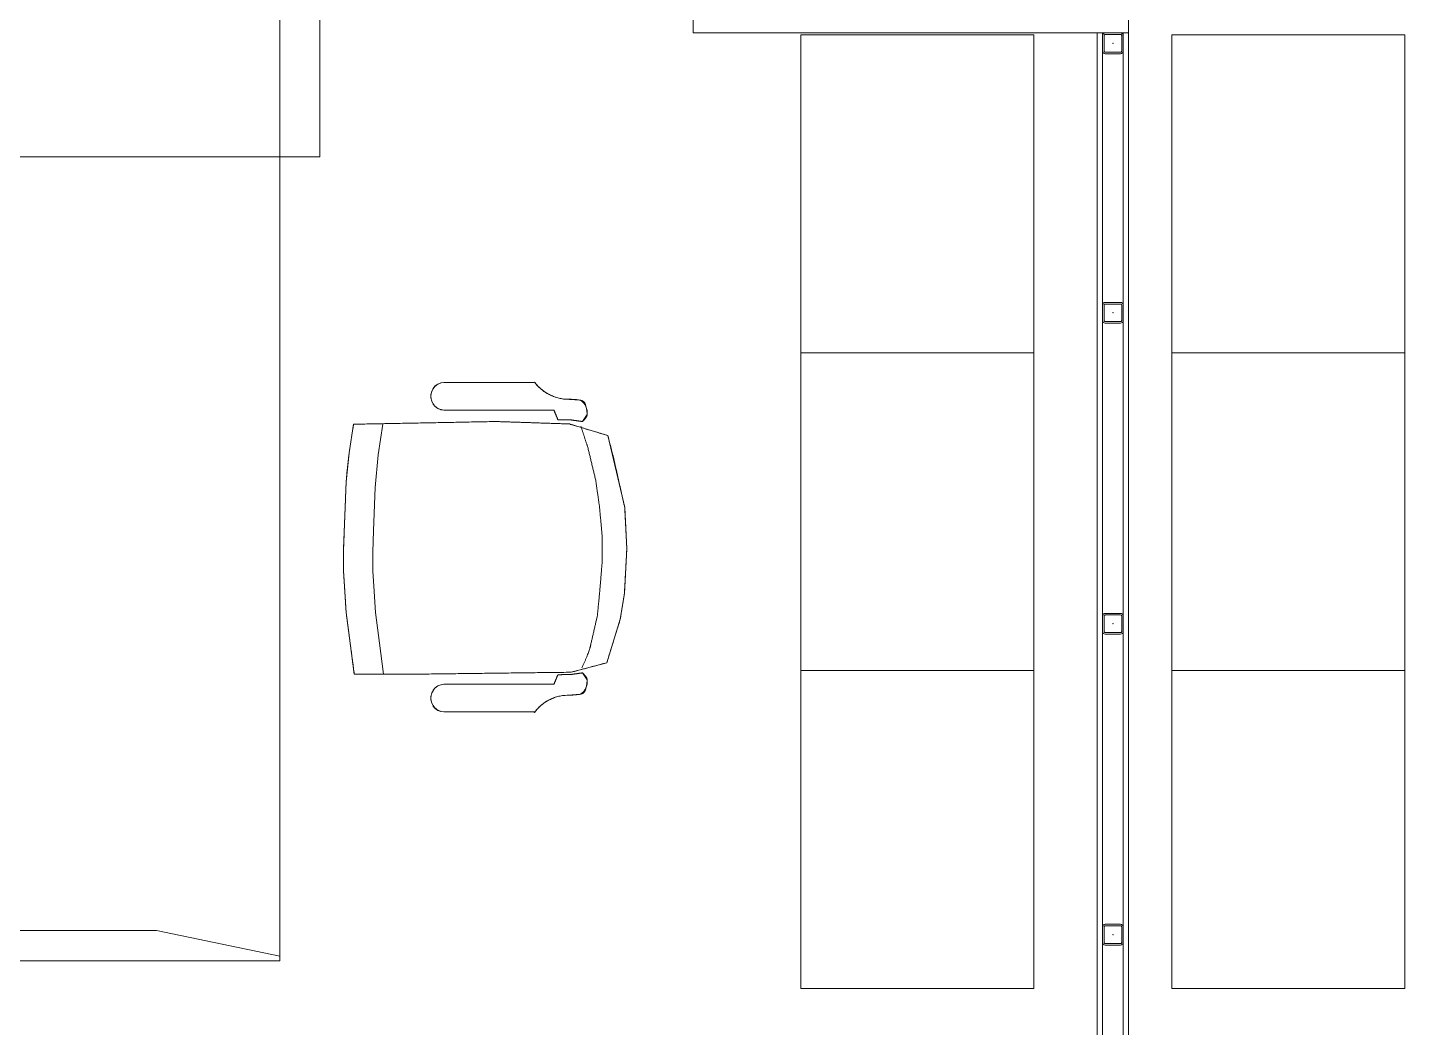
# Model space of a CAD drawing. Extents: x -2598 to 23780, y 0 to 8114.
# Drawn here: x 15042 to 15310.3, y 2551.1 to 2744 of the extents above; entities that cross this region are included whole.
import ezdxf

# ---------------------------------------------------------------- set-up
doc = ezdxf.new("R2010")
doc.units = 0
doc.header["$LTSCALE"] = 25
doc.header["$MEASUREMENT"] = 0
doc.layers.get('0').update_dxf_attribs({"color": 9, "lineweight": 9})
for name, color, linetype, lineweight in [('05', 9, 'Continuous', 9), ('10', 9, 'Continuous', 9), ('11', 9, 'Continuous', 9), ('14', 9, 'Continuous', 9), ('35', 9, 'Continuous', 9), ('40', 9, 'Continuous', 9), ('40B', 9, 'Continuous', 9)]:
    doc.layers.add(name, color=color, linetype=linetype, lineweight=lineweight)

# ---------------------------------------------------------------- blocks, each defined once
blk = doc.blocks.new('Group-258-1')
at = {"linetype": 'Continuous'}
for p, q in [((384800.0983, 69164.505), (384800.0936, 69164.5084)), ((384800.71, 69164.505), (384800.7146, 69164.5084)), ((384800.2257, 69164.3995), (384800.1668, 69164.4084)), ((384800.2892, 69164.3936), (384800.2257, 69164.3995)), ((384800.5895, 69164.4019), (384800.5299, 69164.394)), ((384800.6491, 69164.4097), (384800.5895, 69164.4019)), ((384800.3717, 69164.3904), (384800.2892, 69164.3936)), ((384800.4137, 69164.389), (384800.3717, 69164.3904)), ((384800.4502, 69164.389), (384800.4137, 69164.389)), ((384800.4792, 69164.3908), (384800.4502, 69164.389)), ((384800.5299, 69164.394), (384800.4792, 69164.3908))]:
    blk.add_line(p, q, dxfattribs=at)
at = {"linetype": 'Continuous', "flags": 128}
for points in [[(384800.0862, 69164.6997), (384800.0862, 69164.6409), (384800.0862, 69164.6409)], [(384800.722, 69164.6997), (384800.722, 69164.6409), (384800.722, 69164.6409)], [(384800.0862, 69164.6409), (384800.0862, 69164.5259), (384800.0862, 69164.6409)], [(384800.1395, 69164.5259), (384800.1395, 69164.6409), (384800.1395, 69164.6409)], [(384800.6687, 69164.5259), (384800.6687, 69164.6409), (384800.6687, 69164.6409)], [(384800.722, 69164.6409), (384800.722, 69164.5259), (384800.722, 69164.6409)], [(384800.0862, 69164.5259), (384800.0862, 69164.5259), (384800.087, 69164.52)], [(384800.0862, 69164.5259), (384800.087, 69164.52), (384800.087, 69164.52)], [(384800.087, 69164.52), (384800.087, 69164.52), (384800.0892, 69164.5143)], [(384800.087, 69164.52), (384800.0892, 69164.5143), (384800.0892, 69164.5143)], [(384800.0892, 69164.5143), (384800.0892, 69164.5143), (384800.0929, 69164.5094)], [(384800.0892, 69164.5143), (384800.0936, 69164.5084), (384800.0929, 69164.5094)], [(384800.0977, 69164.5054), (384800.0977, 69164.5054), (384800.1034, 69164.5026)], [(384800.0977, 69164.5054), (384800.1034, 69164.5026), (384800.1034, 69164.5026)], [(384800.1223, 69164.5026), (384800.1223, 69164.5026), (384800.128, 69164.5054)], [(384800.1223, 69164.5026), (384800.128, 69164.5054), (384800.128, 69164.5054)], [(384800.128, 69164.5054), (384800.128, 69164.5054), (384800.1328, 69164.5094)], [(384800.128, 69164.5054), (384800.1328, 69164.5094), (384800.1328, 69164.5094)], [(384800.1328, 69164.5094), (384800.1328, 69164.5094), (384800.1365, 69164.5143)], [(384800.1328, 69164.5094), (384800.1365, 69164.5143), (384800.1365, 69164.5143)], [(384800.1365, 69164.5143), (384800.1365, 69164.5143), (384800.1387, 69164.52)], [(384800.1365, 69164.5143), (384800.1387, 69164.52), (384800.1387, 69164.52)], [(384800.1387, 69164.52), (384800.1387, 69164.52), (384800.1395, 69164.5259)], [(384800.1387, 69164.52), (384800.1395, 69164.5259), (384800.1395, 69164.5259)], [(384800.6695, 69164.52), (384800.6695, 69164.52), (384800.6687, 69164.5259)], [(384800.6695, 69164.52), (384800.6687, 69164.5259), (384800.6687, 69164.5259)], [(384800.6718, 69164.5143), (384800.6718, 69164.5143), (384800.6695, 69164.52)], [(384800.6718, 69164.5143), (384800.6695, 69164.52), (384800.6695, 69164.52)], [(384800.6754, 69164.5094), (384800.6754, 69164.5094), (384800.6718, 69164.5143)], [(384800.6754, 69164.5094), (384800.6718, 69164.5143), (384800.6718, 69164.5143)], [(384800.6802, 69164.5054), (384800.6802, 69164.5054), (384800.6754, 69164.5094)], [(384800.6802, 69164.5054), (384800.6754, 69164.5094), (384800.6754, 69164.5094)], [(384800.6859, 69164.5026), (384800.6859, 69164.5026), (384800.6802, 69164.5054)], [(384800.6859, 69164.5026), (384800.6802, 69164.5054), (384800.6802, 69164.5054)], [(384800.7105, 69164.5054), (384800.7105, 69164.5054), (384800.7048, 69164.5026)], [(384800.7105, 69164.5054), (384800.7048, 69164.5026), (384800.7048, 69164.5026)], [(384800.719, 69164.5143), (384800.7146, 69164.5084), (384800.7153, 69164.5094)], [(384800.719, 69164.5143), (384800.719, 69164.5143), (384800.7153, 69164.5094)], [(384800.7213, 69164.52), (384800.7213, 69164.52), (384800.719, 69164.5143)], [(384800.7213, 69164.52), (384800.719, 69164.5143), (384800.719, 69164.5143)], [(384800.722, 69164.5259), (384800.722, 69164.5259), (384800.7213, 69164.52)], [(384800.722, 69164.5259), (384800.7213, 69164.52), (384800.7213, 69164.52)], [(384800.1034, 69164.5026), (384800.1034, 69164.5026), (384800.1096, 69164.5011)], [(384800.1034, 69164.5026), (384800.1096, 69164.5011), (384800.1096, 69164.5011)], [(384800.1096, 69164.5011), (384800.1096, 69164.5011), (384800.1161, 69164.5011)], [(384800.1096, 69164.5011), (384800.1161, 69164.5011), (384800.1161, 69164.5011)], [(384800.1161, 69164.5011), (384800.1161, 69164.5011), (384800.1223, 69164.5026)], [(384800.1161, 69164.5011), (384800.1223, 69164.5026), (384800.1223, 69164.5026)], [(384800.6922, 69164.5011), (384800.6922, 69164.5011), (384800.6859, 69164.5026)], [(384800.6922, 69164.5011), (384800.6859, 69164.5026), (384800.6859, 69164.5026)], [(384800.6986, 69164.5011), (384800.6986, 69164.5011), (384800.6922, 69164.5011)], [(384800.6986, 69164.5011), (384800.6922, 69164.5011), (384800.6922, 69164.5011)], [(384800.7048, 69164.5026), (384800.7048, 69164.5026), (384800.6986, 69164.5011)], [(384800.7048, 69164.5026), (384800.6986, 69164.5011), (384800.6986, 69164.5011)]]:
    blk.add_lwpolyline(points, close=True, dxfattribs=at)
at = {"linetype": 'Continuous'}
for points in [[(384800.2312, 69164.8536), (384800.2099, 69164.8481), (384800.1886, 69164.8426)], [(384800.3272, 69164.8751), (384800.2792, 69164.8644), (384800.2312, 69164.8536)], [(384800.4074, 69164.8792), (384800.3673, 69164.8772), (384800.3272, 69164.8751)], [(384800.4932, 69164.8746), (384800.4503, 69164.8769), (384800.4074, 69164.8792)], [(384800.5432, 69164.8666), (384800.5182, 69164.8706), (384800.4932, 69164.8746)], [(384800.6271, 69164.8405), (384800.5851, 69164.8535), (384800.5432, 69164.8666)], [(384800.1886, 69164.8426), (384800.1775, 69164.8055), (384800.1663, 69164.7685)], [(384800.3252, 69164.8264), (384800.2999, 69164.8227), (384800.2746, 69164.8191)], [(384800.3841, 69164.8318), (384800.3546, 69164.8291), (384800.3252, 69164.8264)], [(384800.4307, 69164.8318), (384800.4074, 69164.8318), (384800.3841, 69164.8318)], [(384800.4872, 69164.8271), (384800.4589, 69164.8295), (384800.4307, 69164.8318)], [(384800.5356, 69164.8225), (384800.5114, 69164.8248), (384800.4872, 69164.8271)], [(384800.6454, 69164.7717), (384800.6363, 69164.8061), (384800.6271, 69164.8405)], [(384800.1182, 69164.7571), (384800.1184, 69164.788), (384800.1261, 69164.8013), (384800.1481, 69164.8026)], [(384800.1481, 69164.8026), (384800.1523, 69164.8031), (384800.1616, 69164.7937)], [(384800.2113, 69164.8039), (384800.1911, 69164.7972), (384800.1708, 69164.7905)], [(384800.2746, 69164.8191), (384800.2429, 69164.8115), (384800.2113, 69164.8039)], [(384800.5919, 69164.8096), (384800.5638, 69164.8161), (384800.5356, 69164.8225)], [(384800.637, 69164.7924), (384800.6046, 69164.8075), (384800.5919, 69164.8096)], [(384800.6601, 69164.8026), (384800.656, 69164.8031), (384800.6466, 69164.7937)], [(384800.69, 69164.7571), (384800.6898, 69164.788), (384800.6822, 69164.8013), (384800.6601, 69164.8026)], [(384800.1616, 69164.7937), (384800.1601, 69164.7826), (384800.1585, 69164.7715)], [(384800.6466, 69164.7937), (384800.6482, 69164.7826), (384800.6497, 69164.7715)], [(384800.0854, 69164.7011), (384800.1126, 69164.7212), (384800.1182, 69164.7571)], [(384800.158, 69164.7461), (384800.1488, 69164.7423), (384800.1395, 69164.7385)], [(384800.1585, 69164.7715), (384800.1583, 69164.7588), (384800.158, 69164.7461)], [(384800.1663, 69164.7685), (384800.1639, 69164.6975), (384800.1616, 69164.6266)], [(384800.6491, 69164.4746), (384800.6472, 69164.6232), (384800.6454, 69164.7717)], [(384800.6497, 69164.7715), (384800.65, 69164.7588), (384800.6502, 69164.7461)], [(384800.6502, 69164.7461), (384800.6595, 69164.7423), (384800.6687, 69164.7385)], [(384800.7229, 69164.7011), (384800.6957, 69164.7212), (384800.69, 69164.7571)], [(384800.1395, 69164.7385), (384800.1395, 69164.6897), (384800.1395, 69164.6409)], [(384800.6687, 69164.7385), (384800.6687, 69164.6897), (384800.6687, 69164.6409)], [(384800.1616, 69164.6266), (384800.1642, 69164.4892), (384800.1668, 69164.3518)], [(384800.6491, 69164.3531), (384800.6491, 69164.4138), (384800.6491, 69164.4746)], [(384800.1668, 69164.3518), (384800.2302, 69164.3409), (384800.278, 69164.3374)], [(384800.5299, 69164.3374), (384800.5895, 69164.3452), (384800.6491, 69164.3531)], [(384800.278, 69164.3374), (384800.3427, 69164.3349), (384800.4074, 69164.3324)], [(384800.4074, 69164.3324), (384800.4288, 69164.3324), (384800.4502, 69164.3324)], [(384800.4502, 69164.3324), (384800.4901, 69164.3349), (384800.5299, 69164.3374)]]:
    blk.add_open_spline(points, degree=2, dxfattribs=at)
at = {"layer": '40'}
blk.add_lwpolyline([(384800.6491, 69164.3531), (384800.5895, 69164.3452), (384800.5299, 69164.3374), (384800.4502, 69164.3324), (384800.4074, 69164.3324), (384800.3427, 69164.3349), (384800.278, 69164.3374), (384800.2222, 69164.3433), (384800.1668, 69164.3518), (384800.1642, 69164.4892), (384800.1616, 69164.6266), (384800.1639, 69164.6975), (384800.1663, 69164.7685), (384800.1732, 69164.7913), (384800.1886, 69164.8426), (384800.3272, 69164.8751), (384800.4074, 69164.8792), (384800.4932, 69164.8746), (384800.5432, 69164.8666), (384800.6271, 69164.8405), (384800.6454, 69164.7717), (384800.6472, 69164.6232), (384800.6491, 69164.4746), (384800.6491, 69164.4097)], close=True, dxfattribs=at)
for points in [[(384800.1395, 69164.7385), (384800.158, 69164.7461), (384800.1583, 69164.7588), (384800.1585, 69164.7715), (384800.1616, 69164.7937), (384800.1481, 69164.8026, 0.293897), (384800.1206, 69164.7899), (384800.1182, 69164.7571, -0.205), (384800.0854, 69164.7011), (384800.0862, 69164.6997), (384800.0862, 69164.5259, 0.937941), (384800.1395, 69164.5259)], [(384800.6687, 69164.7385), (384800.6502, 69164.7461), (384800.65, 69164.7588), (384800.6497, 69164.7715), (384800.6466, 69164.7937), (384800.6601, 69164.8026, -0.293897), (384800.6877, 69164.7899), (384800.69, 69164.7571, 0.205), (384800.7229, 69164.7011), (384800.722, 69164.6997), (384800.722, 69164.5259, -0.937941), (384800.6687, 69164.5259)]]:
    blk.add_lwpolyline(points, format="xyb", close=True, dxfattribs=at)
blk = doc.blocks.new('p-ma-audi')
for p, q in [((-7.57, 155.19), (-7.57, 200)), ((-85.7, 155.19), (-7.57, 155.19))]:
    blk.add_line(p, q)
at = {"flags": 128}
for points in [[(-7.57, 200), (-7.57, 214.96), (-93.45, 214.96), (-93.45, 155.19), (-85.7, 155.19)], [(-85.7, 0.04), (-85.7, 0.94), (-61.93, 5.88), (-23.62, 5.88), (0, 0.73), (0, 0), (-85.67, 0)]]:
    blk.add_lwpolyline(points, dxfattribs=at)
for points in [[(-85.7, 200), (-85.7, 0), (0, 0), (0, 200), (-85.7, 200)], [(-85.7, 200), (-85.7, 0), (0, 0), (0, 200)]]:
    blk.add_lwpolyline(points, close=True, dxfattribs=at)
blk = doc.blocks.new('Group-41-1')
for p, q in [((384804.5645, 69162.035), (384804.5645, 69161.585)), ((384805.1779, 69162.035), (384804.5645, 69162.035)), ((384805.1779, 69161.585), (384805.1779, 69162.035)), ((384804.5645, 69161.585), (384805.1779, 69161.585))]:
    blk.add_line(p, q)
at = {"flags": 128}
blk.add_lwpolyline([(384804.5645, 69162.035), (384805.1779, 69162.035), (384805.1779, 69161.585), (384804.5645, 69161.585)], close=True, dxfattribs=at)
blk = doc.blocks.new('Group-42-1')
at = {"layer": '05', "color": 7}
for p in [(-1.2267, 0), (-0.6133, 0), (0, 0)]:
    blk.add_blockref('Group-41-1', p, dxfattribs=at)
blk = doc.blocks.new('Prf-40x40')
for points in [[(1.5, -2), (-1.5, -2, -0.414214), (-2, -1.5), (-2, 1.5, -0.414214), (-1.5, 2), (1.5, 2, -0.414214), (2, 1.5), (2, -1.5, -0.414214)], [(1.5, -1.7), (-1.5, -1.7, -0.414214), (-1.7, -1.5), (-1.7, 1.5, -0.414214), (-1.5, 1.7), (1.5, 1.7, -0.414214), (1.7, 1.5), (1.7, -1.5, -0.414214)]]:
    blk.add_lwpolyline(points, format="xyb", close=True)
blk.add_point((0, 0))
blk = doc.blocks.new('p-2. kat planı')
at = {"layer": '11'}
for points in [[(15248.5, 2743), (15248.5, 2447)], [(15249.5, 2743), (15249.5, 2447)], [(15253.5, 2743), (15253.5, 2447)], [(15254.5, 2743), (15254.5, 2447)]]:
    blk.add_lwpolyline(points, dxfattribs=at)
at = {"layer": '14'}
blk.add_lwpolyline([(15048, 2819.3), (15048, 2803), (15050, 2803), (15170.5, 2803), (15170.5, 2743), (15254.5, 2743), (15254.5, 2803), (15300, 2803), (15302, 2803), (15302, 2819.3)], dxfattribs=at)
at = {"layer": '40B'}
for points in [[(14480.5, 2825), (15254.5, 2825), (15254.5, 2364.21), (14480.5, 2363.33)], [(15254.5, 2364.21), (15945, 2365), (15945, 2825), (15254.5, 2825)]]:
    blk.add_lwpolyline(points, close=True, dxfattribs=at)
at = {"layer": '10', "xscale": -1, "rotation": 180}
for p in [(15251.5, 2741), (15251.5, 2689), (15251.5, 2629), (15251.5, 2569)]:
    blk.add_blockref('Prf-40x40', p, dxfattribs=at)

msp = doc.modelspace()

# ---------------------------------------------------------------- linework, layer by layer
at = {"layer": '35'}
msp.add_lwpolyline([(14487.5, 2447), (14487.5, 2743), (14554.5, 2743), (14554.5, 2803), (15170.5, 2803), (15170.5, 2743), (15254.5, 2743), (15254.5, 2803), (15870.5, 2803), (15870.5, 2743), (15935.5, 2743), (15935.5, 2447), (15870.5, 2447), (15870.5, 2363), (15254.5, 2363), (15254.5, 2447), (15170.5, 2447), (15170.5, 2363), (14554.5, 2363), (14554.5, 2447)], close=True, dxfattribs=at)

# ---------------------------------------------------------------- block references
msp.add_blockref('p-2. kat planı', (0, 0))
at = {"layer": '05', "color": 7, "xscale": -1}
msp.add_blockref('p-ma-audi', (15004.96, 2563.92), dxfattribs=at)
at = {"layer": '05', "color": 7, "xscale": -100, "yscale": 100, "zscale": 100, "rotation": 90}
for p in [(6931394.76, 38483076.42), (6931466.36, 38483076.42)]:
    msp.add_blockref('Group-42-1', p, dxfattribs=at)
at = {"layer": '05', "color": 7, "extrusion": (0, 0, -1), "xscale": -100, "yscale": 100, "zscale": -100, "rotation": 90}
msp.add_blockref('Group-258-1', (6901330.25, 38482684.18), dxfattribs=at)

doc.saveas('drawing.dxf')
